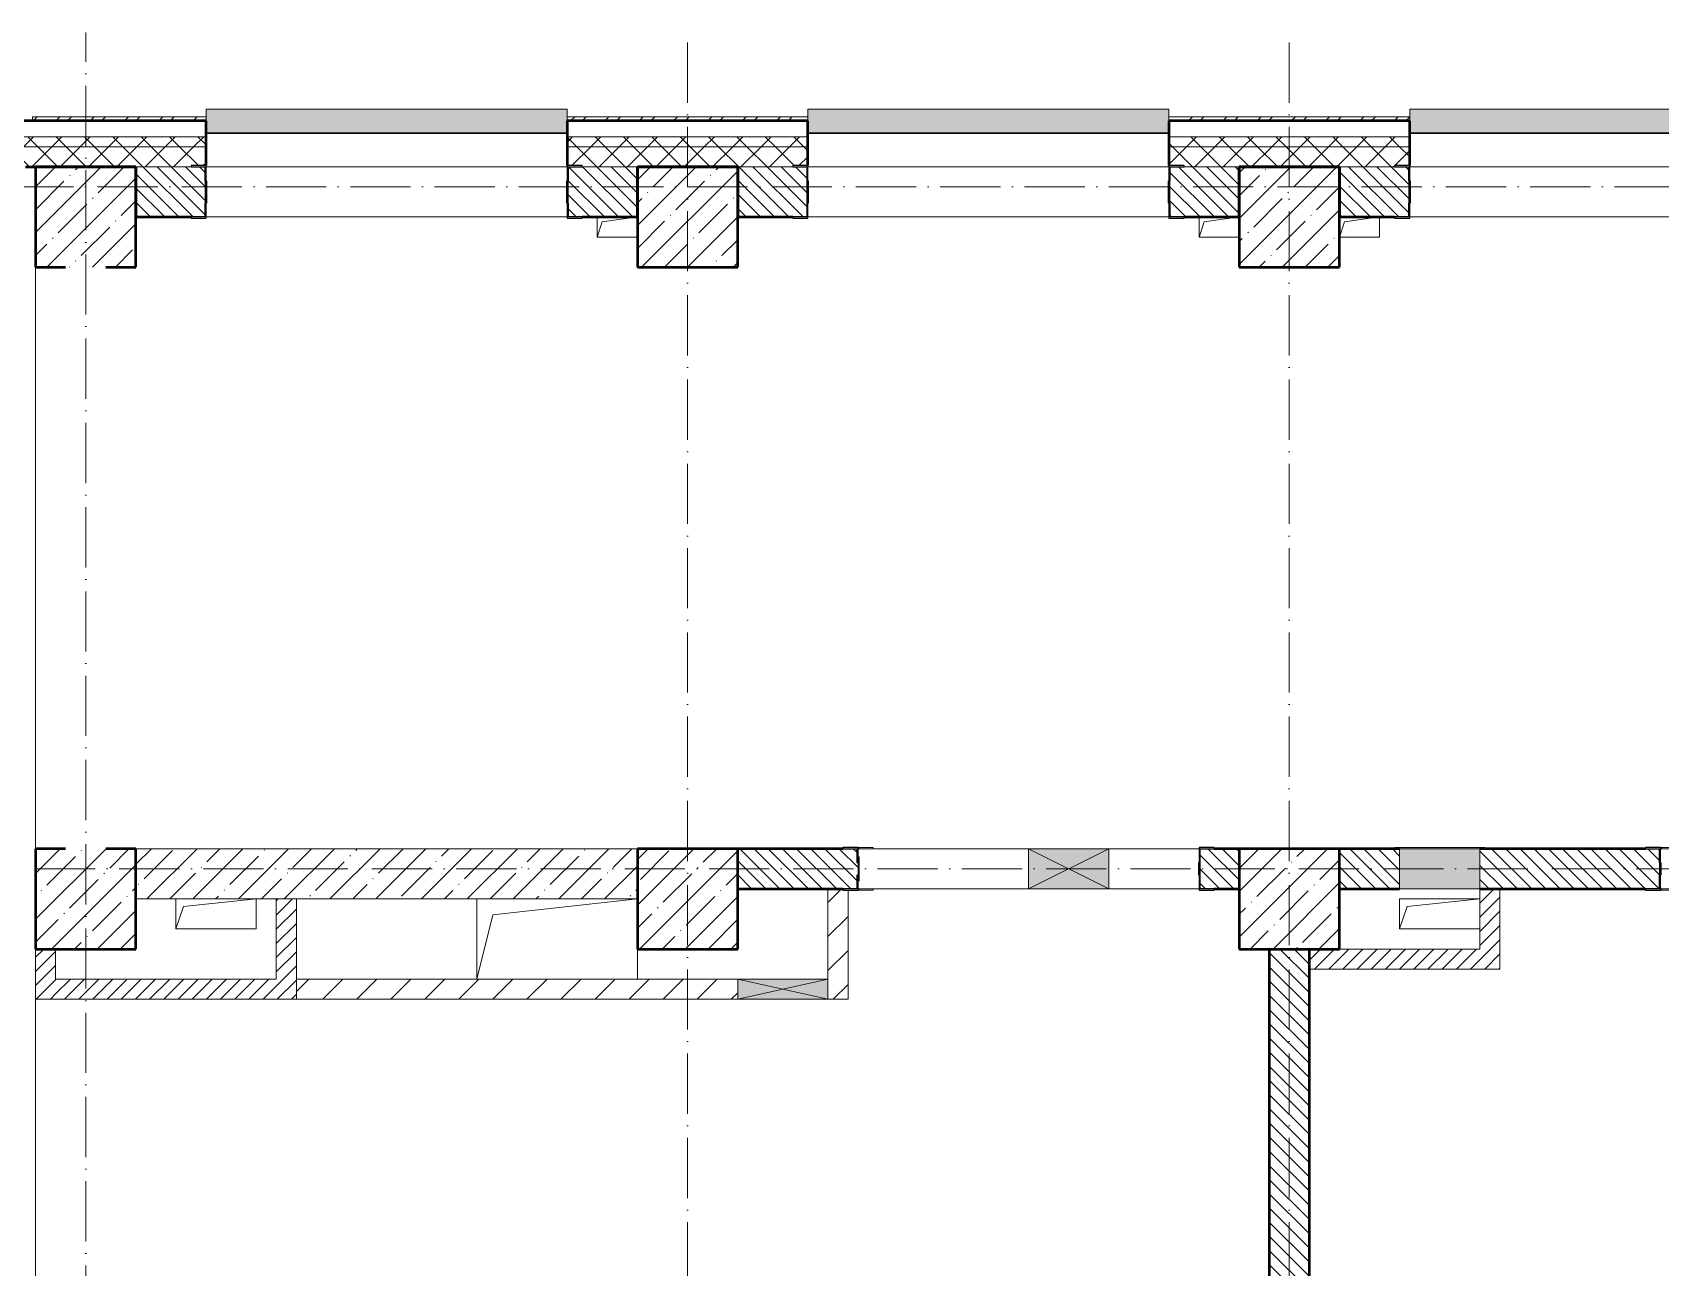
# Model space of a CAD drawing. Header units: millimetres. Extents: x -12989 to 629078, y -109036 to 555275.
# Drawn here: x 81595 to 89710, y 67707 to 73864 of the extents above; entities that cross this region are included whole.
import ezdxf

# ---------------------------------------------------------------- set-up
doc = ezdxf.new("R2010")
doc.units = ezdxf.units.MM
doc.linetypes.add('50_200_ШТРИХ_1Т_ш5_п1_п1_', pattern=[700, 500, -100, 0, -100])
for name, color, linetype, lineweight in [('A-DETL-GENF-OTLN', 7, 'Continuous', 9), ('A-FLOR-____-OTLN', 7, 'Continuous', 9), ('A-GENM-____-MCUT', 7, 'Continuous', 25), ('A-GENM-____-OTLN', 7, 'Continuous', 9), ('A-GENM-____-OTLN-1', 7, 'Continuous', 25), ('A-GLAZ-____-OTLN', 7, 'Continuous', 9), ('A-WALL-____-MCUT-1', 7, 'Continuous', 9), ('A-WALL-____-MCUT-2', 7, 'Continuous', 50), ('A-WALL-____-MCUT-3', 7, 'Continuous', 9), ('A-WALL-____-OTLN', 7, 'Continuous', 9), ('A-WALL-____-PATT-1', 7, 'Continuous', 9), ('A-WALL-FNSH-MCUT-1', 7, 'Continuous', 9), ('I-WALL-____-OTLN', 7, 'Continuous', 9), ('S-COLS-____-MCUT', 7, 'Continuous', 50), ('S-COLS-____-OTLN', 7, 'Continuous', 9), ('S-GRID-____-OTLN-1', 7, '50_200_ШТРИХ_1Т_ш5_п1_п1_', 9)]:
    doc.layers.add(name, color=color, linetype=linetype, lineweight=lineweight)
doc.layers.add('A-GLAZ-____-OTLN-1', color=7, linetype='Continuous', lineweight=9, true_color=0xc0c0c0)
pattern_1 = [(135, (43259.71, 63713.66), (-35.35534, -35.35534), [])]
pattern_2 = [(45, (43259.71, 63713.66), (-70.71068, 70.71068), []), (135, (43259.71, 63713.66), (-70.71068, -70.71068), [])]
pattern_3 = [(45, (43259.71, 63713.66), (-114.04925, 114.04925), []), (45, (43373.76, 63713.66), (-114.04925, 114.04925), [201.612, -40.322, 3.353, -36.97])]
pattern_4 = [(45, (43259.71, 63713.66), (-35.35534, 35.35534), [])]
pattern_5 = [(45, (43259.71, 63713.66), (-84.8528, 84.8528), [])]

# ---------------------------------------------------------------- blocks, each defined once
blk = doc.blocks.new('BSC_Колонна _Прямоугольная - 500х500-V88-АР1_План отверстий 2 этажа в осях 1-64_А-ГГ')
at = {"layer": 'S-COLS-____-OTLN'}
h = blk.add_hatch(dxfattribs=at)
h.set_pattern_fill('FP_117', color=256, style=0, pattern_type=2)
h.set_pattern_definition([(45, (-38600, -5831.04), (-114.04925, 114.04925), []), (45, (-38485.95, -5831.04), (-114.04925, 114.04925), [201.613, -40.323, 3.353, -36.97])])
h.paths.add_polyline_path([(-250, -250), (250, -250), (250, 250), (-250, 250)], flags=0)
at = {"layer": 'S-COLS-____-MCUT'}
for p, q in [((-100, 250), (-250, 250)), ((-250, 250), (-250, -250)), ((250, 250), (100, 250)), ((250, -250), (250, 250)), ((-250, -250), (250, -250))]:
    blk.add_line(p, q, dxfattribs=at)
blk = doc.blocks.new('BSC_Колонна _Прямоугольная - 500х500-V90-АР1_План отверстий 2 этажа в осях 1-64_А-ГГ')
at = {"layer": 'S-COLS-____-OTLN'}
h = blk.add_hatch(dxfattribs=at)
h.set_pattern_fill('FP_119', color=256, style=0, pattern_type=2)
h.set_pattern_definition([(45, (-44600, -5831.04), (-114.04925, 114.04925), []), (45, (-44485.95, -5831.04), (-114.04925, 114.04925), [201.613, -40.323, 3.353, -36.97])])
h.paths.add_polyline_path([(-250, -250), (250, -250), (250, 250), (-250, 250)], flags=0)
at = {"layer": 'S-COLS-____-MCUT'}
for p, q in [((250, 250), (-250, 250)), ((-250, 250), (-250, -250)), ((250, -250), (250, 250)), ((-250, -250), (250, -250))]:
    blk.add_line(p, q, dxfattribs=at)
blk = doc.blocks.new('BSC_Колонна _Прямоугольная - 500х500-V132-АР1_План отверстий 2 этажа в осях 1-64_А-ГГ')
at = {"layer": 'S-COLS-____-OTLN'}
h = blk.add_hatch(dxfattribs=at)
h.set_pattern_fill('FP_162', color=256, style=0, pattern_type=2)
h.set_pattern_definition([(45, (-41600, -5831.04), (-114.04925, 114.04925), []), (45, (-41485.95, -5831.04), (-114.04925, 114.04925), [201.613, -40.323, 3.353, -36.97])])
h.paths.add_polyline_path([(-250, -250), (250, -250), (250, 250), (-250, 250)], flags=0)
at = {"layer": 'S-COLS-____-MCUT'}
for p, q in [((250, 250), (-250, 250)), ((-250, 250), (-250, -250)), ((250, -250), (250, 250)), ((-250, -250), (250, -250))]:
    blk.add_line(p, q, dxfattribs=at)
blk = doc.blocks.new('Фахверк_СКБ_Уголок - 250_2700-27497298-АР1_План отверстий 2 этажа в осях 1-64_А-ГГ')
at = {"layer": 'A-GENM-____-MCUT'}
for p, q in [((200, 181), (125, 181)), ((125, 181), (125, 106)), ((131, 106), (131, 175)), ((131, 175), (200, 175)), ((200, 175), (200, 181)), ((125, 106), (131, 106)), ((131, -6), (125, -6)), ((125, -6), (125, -81)), ((125, -81), (200, -81)), ((131, -75), (131, -6)), ((200, -75), (131, -75)), ((200, -81), (200, -75))]:
    blk.add_line(p, q, dxfattribs=at)
blk = doc.blocks.new('154_Стойка_СКБ_Уголок - СМ-2180_200-28268025-АР1_План отверстий 2 этажа в осях 1-64_А-ГГ')
at = {"layer": 'A-GENM-____-MCUT'}
for p, q in [((125, 156), (125, 81)), ((200, 156), (125, 156)), ((131, 81), (131, 150)), ((131, 150), (200, 150)), ((200, 150), (200, 156)), ((125, 81), (131, 81)), ((131, 19), (125, 19)), ((125, 19), (125, -56)), ((131, -50), (131, 19)), ((125, -56), (200, -56)), ((200, -50), (131, -50)), ((200, -56), (200, -50))]:
    blk.add_line(p, q, dxfattribs=at)
blk = doc.blocks.new('Стойка_Влож_Уголок_Опорный - Уголок-28213941-АР1_План отверстий 2 этажа в осях 1-64_А-ГГ')
at = {"layer": 'A-GENM-____-OTLN'}
for p, q in [((-212, -6), (-212, 0)), ((0, 0), (0, -6)), ((-212, -75), (-212, -6)), ((-212, -6), (-206, -6)), ((-212, -75), (-206, -75)), ((-6, -6), (0, -6)), ((-6, -75), (0, -75)), ((0, -6), (0, -75))]:
    blk.add_line(p, q, dxfattribs=at)
blk = doc.blocks.new('Фахверк_СКБ_Уголок - 200_3960-28268576-АР1_План отверстий 2 этажа в осях 1-64_А-ГГ')
at = {"layer": 'A-GENM-____-MCUT'}
for p, q in [((200, 156), (125, 156)), ((125, 156), (125, 81)), ((131, 81), (131, 150)), ((131, 150), (200, 150)), ((200, 150), (200, 156)), ((125, 81), (131, 81)), ((131, 19), (125, 19)), ((125, 19), (125, -56)), ((131, -50), (131, 19)), ((125, -56), (200, -56)), ((200, -50), (131, -50)), ((200, -56), (200, -50))]:
    blk.add_line(p, q, dxfattribs=at)
blk = doc.blocks.new('154_Стойка_СКБ_Уголок - СМ-2480_200-28346303-АР1_План отверстий 2 этажа в осях 1-64_А-ГГ')
at = {"layer": 'A-GENM-____-MCUT'}
for p, q in [((125, 156), (125, 81)), ((200, 156), (125, 156)), ((131, 81), (131, 150)), ((131, 150), (200, 150)), ((200, 150), (200, 156)), ((125, 81), (131, 81)), ((131, 19), (125, 19)), ((125, 19), (125, -56)), ((131, -50), (131, 19)), ((125, -56), (200, -56)), ((200, -50), (131, -50)), ((200, -56), (200, -50))]:
    blk.add_line(p, q, dxfattribs=at)
blk = doc.blocks.new('Стойка_Влож_Полоса боковая - Полоса-28213942-АР1_План отверстий 2 этажа в осях 1-64_А-ГГ')
at = {"layer": 'A-GENM-____-OTLN'}
for p, q in [((-5, 60), (0, 60)), ((-5, -60), (-5, 60)), ((0, 31), (0, -31)), ((0, -60), (-5, -60))]:
    blk.add_line(p, q, dxfattribs=at)
blk = doc.blocks.new('AR_Отверстие Ниша - Лючок-32403954-АР1_План отверстий 2 этажа в осях 1-64_А-ГГ')
at = {"layer": 'A-GLAZ-____-OTLN'}
blk.add_hatch(color=256, dxfattribs=at).paths.add_polyline_path([(-200, 100), (-200, -100), (200, -100), (200, 100)], flags=0)
for p, q in [((200, 100), (-200, 100)), ((-200, 100), (-200, -100)), ((200, -100), (200, 100)), ((-200, -100), (200, -100))]:
    blk.add_line(p, q, dxfattribs=at)
blk = doc.blocks.new('Л_Общий_Лючок - Лючок-29677405-АР1_План отверстий 2 этажа в осях 1-64_А-ГГ')
at = {"layer": 'A-GLAZ-____-OTLN-1'}
blk.add_hatch(color=256, dxfattribs=at).paths.add_polyline_path([(400, 0), (424, 0), (424, 6), (-24, 6), (-24, 0), (0, 0)], flags=0)
at = {"layer": 'A-GLAZ-____-OTLN'}
for p, q in [((424, 6), (-24, 6)), ((-24, 6), (-24, 0)), ((424, 6), (424, 0))]:
    blk.add_line(p, q, dxfattribs=at)
blk = doc.blocks.new('AR_Отверстие прямоугольное _в плите_ - AR_Отверстие прямоугольное _в плите_-30459225-АР1_План отверстий 2 этажа в осях 1-64_А-ГГ')
at = {"layer": 'A-GENM-____-OTLN'}
for p, q in [((-200, 75), (-200, -75)), ((-200, -75), (-162.5, 37.5)), ((-162.5, 37.5), (200, 75)), ((200, -75), (200, 75)), ((-200, -75), (200, -75))]:
    blk.add_line(p, q, dxfattribs=at)
blk = doc.blocks.new('AR_Отверстие прямоугольное _в плите_ - AR_Отверстие прямоугольное _в плите_-V155-АР1_План отверстий 2 этажа в осях 1-64_А-ГГ')
at = {"layer": 'A-GENM-____-OTLN'}
for p, q in [((200, 75), (-200, 75)), ((-200, 75), (-200, -75)), ((-200, -75), (-162.5, 37.5)), ((-162.5, 37.5), (200, 75)), ((-200, -75), (200, -75))]:
    blk.add_line(p, q, dxfattribs=at)
blk = doc.blocks.new('AR_Отверстие прямоугольное _в плите_ - AR_Отверстие прямоугольное _в плите_-V165-АР1_План отверстий 2 этажа в осях 1-64_А-ГГ')
at = {"layer": 'A-GENM-____-OTLN'}
for p, q in [((-100, 50), (-100, -50)), ((-100, -50), (-75, 25)), ((-75, 25), (100, 50)), ((-100, -50), (100, -50))]:
    blk.add_line(p, q, dxfattribs=at)
blk = doc.blocks.new('AR_Отверстие прямоугольное _в плите_ - AR_Отверстие прямоугольное _в плите_-V166-АР1_План отверстий 2 этажа в осях 1-64_А-ГГ')
at = {"layer": 'A-GENM-____-OTLN'}
for p, q in [((-100, -50), (-75, 25)), ((-75, 25), (100, 50)), ((100, -50), (100, 50)), ((-100, -50), (100, -50))]:
    blk.add_line(p, q, dxfattribs=at)
blk = doc.blocks.new('AR_Отверстие прямоугольное _в плите_ - AR_Отверстие прямоугольное _в плите_-30552658-АР1_План отверстий 2 этажа в осях 1-64_А-ГГ')
at = {"layer": 'A-GENM-____-OTLN'}
for p, q in [((-400, 200), (-400, -200)), ((-320, 120), (400, 200)), ((-400, -200), (-320, 120)), ((400, -200), (400, -50))]:
    blk.add_line(p, q, dxfattribs=at)
blk = doc.blocks.new('Отлив_СКБ - Отлив витража_120_НВФ-31885689-АР1_План отверстий 2 этажа в осях 1-64_А-ГГ')
at = {"layer": 'A-GLAZ-____-OTLN-1'}
for points in [[(1800, 2), (1800, 120), (0, 120), (0, 2), (1103.1, 2)], [(1103.1, 0), (1800, 0), (1800, 2), (0, 2), (0, 0)]]:
    blk.add_hatch(color=256, dxfattribs=at).paths.add_polyline_path(points, flags=0)
at = {"layer": 'A-GLAZ-____-OTLN'}
for p, q in [((0, 83), (0, 120)), ((1800, 120), (0, 120)), ((1800, 120), (1800, 83)), ((0, 2), (1800, 2)), ((1800, 0), (0, 0))]:
    blk.add_line(p, q, dxfattribs=at)
blk = doc.blocks.new('AR_Отверстие прямоугольное _в стене__БезПР - AR_Отверстие прямоугольное _в стене__БезПР-36428632-АР1_План отверстий 2 этажа в осях 1-64_А-ГГ')
at = {"layer": 'A-GLAZ-____-OTLN'}
blk.add_hatch(color=256, dxfattribs=at).paths.add_polyline_path([(-200, -100), (200, -100), (200, 100), (-200, 100)], flags=0)
at = {"layer": 'A-DETL-GENF-OTLN'}
for p, q in [((-200, -100), (-200, 100)), ((-200, 100), (200, 100)), ((200, 100), (-200, -100)), ((-200, 100), (200, -100)), ((200, 100), (-200, 100)), ((-200, 100), (-200, -100)), ((200, 100), (200, -100)), ((200, -100), (200, 100)), ((200, -100), (-200, -100)), ((-200, -100), (200, -100))]:
    blk.add_line(p, q, dxfattribs=at)
at = {"layer": 'A-GLAZ-____-OTLN'}
blk.add_line((200, 100), (-200, 100), dxfattribs=at)
blk = doc.blocks.new('AR_Отверстие прямоугольное _в стене__БезПР - AR_Отверстие прямоугольное _в стене__БезПР-36427692-АР1_План отверстий 2 этажа в осях 1-64_А-ГГ')
at = {"layer": 'A-GLAZ-____-OTLN'}
blk.add_hatch(color=256, dxfattribs=at).paths.add_polyline_path([(225, -50), (225, 50), (-225, 50), (-225, -50)], flags=0)
at = {"layer": 'A-DETL-GENF-OTLN'}
for p, q in [((-225, -50), (-225, 50)), ((-225, 50), (225, 50)), ((225, 50), (-225, -50)), ((-225, 50), (225, -50)), ((225, 50), (-225, 50)), ((-225, 50), (-225, -50)), ((225, 50), (225, -50)), ((225, -50), (225, 50)), ((225, -50), (-225, -50)), ((-225, -50), (225, -50))]:
    blk.add_line(p, q, dxfattribs=at)
at = {"layer": 'A-GLAZ-____-OTLN'}
blk.add_line((225, 50), (-225, 50), dxfattribs=at)
blk = doc.blocks.new('2этаж')
at = {"layer": 'S-GRID-____-OTLN-1', "color": 251, "ltscale": 0.6, "true_color": 0x636466}
for p, q in [((23008.3, 454737.3), (23008.3, 469166.5)), ((26008.3, 454533.3), (26008.3, 469166.5)), ((29008.3, 454533.3), (29008.3, 469166.5)), ((88482.7, 468397), (-20037.2, 468397)), ((74727.1, 464997), (-20260.4, 464997))]:
    blk.add_line(p, q, dxfattribs=at)

msp = doc.modelspace()

# ---------------------------------------------------------------- hatches: boundary and pattern name
at = {"layer": 'A-WALL-____-PATT-1'}
h = msp.add_hatch(dxfattribs=at)
h.set_pattern_fill('FP_3', color=256, style=0, pattern_type=2)
h.set_pattern_definition([(45, (43259.71, 63713.66), (-85.53659, 85.53659), []), (45, (43316.74, 63713.66), (-85.53659, 85.53659), [])])
h.paths.add_polyline_path([(115124.7115, 73424.7006), (115124.7115, 73444.7006), (111259.7115, 73444.7006), (111259.7115, 73424.7006), (113944.5934, 73424.7006)], flags=0)
h.paths.add_polyline_path([(109459.7115, 73424.7006), (109459.7115, 73444.7006), (108259.7115, 73444.7006), (108259.7115, 73424.7006), (108642.2005, 73424.7006)], flags=0)
h.paths.add_polyline_path([(106459.7115, 73424.7006), (106459.7115, 73444.7006), (105259.7115, 73444.7006), (105259.7115, 73424.7006), (105991.0041, 73424.7006)], flags=0)
h.paths.add_polyline_path([(102456.0755, 73424.7006), (103459.7115, 73424.7006), (103459.7115, 73444.7006), (102259.7115, 73444.7006), (102259.7115, 73424.7006)], flags=0)
h.paths.add_polyline_path([(99804.8791, 73424.7006), (100459.7115, 73424.7006), (100459.7115, 73444.7006), (99259.7115, 73444.7006), (99259.7115, 73424.7006)], flags=0)
h.paths.add_polyline_path([(97459.7115, 73424.7006), (97459.7115, 73444.7006), (96259.7115, 73444.7006), (96259.7115, 73424.7006), (96269.9505, 73424.7006)], flags=0)
h.paths.add_polyline_path([(94459.7115, 73424.7006), (94459.7115, 73444.7006), (93259.7115, 73444.7006), (93259.7115, 73424.7006), (93618.7541, 73424.7006)], flags=0)
h.paths.add_polyline_path([(88459.7115, 73424.7006), (88459.7115, 73444.7006), (87259.7115, 73444.7006), (87259.7115, 73424.7006), (87432.6291, 73424.7006)], flags=0)
h.paths.add_polyline_path([(90259.7115, 73424.7006), (91459.7115, 73424.7006), (91459.7115, 73444.7006), (90259.7115, 73444.7006)], flags=0)
h.paths.add_polyline_path([(84259.7115, 73424.7006), (85459.7115, 73424.7006), (85459.7115, 73444.7006), (84259.7115, 73444.7006)], flags=0)
h.paths.add_polyline_path([(81594.7115, 73424.7006), (82459.7115, 73424.7006), (82459.7115, 73444.7006), (81594.7115, 73444.7006)], flags=0)
h = msp.add_hatch(dxfattribs=at)
h.set_pattern_fill('FP_1', color=256, style=0, pattern_type=2)
h.set_pattern_definition(pattern_2)
h.paths.add_polyline_path([(117609.7115, 73294.7006), (117609.7115, 73344.7006), (111259.7115, 73344.7006), (111259.7115, 73294.7006), (117479.522, 73294.7006)], flags=0)
h.paths.add_polyline_path([(108642.2005, 73294.7006), (109459.7115, 73294.7006), (109459.7115, 73344.7006), (108259.7115, 73344.7006), (108259.7115, 73294.7006)], flags=0)
h.paths.add_polyline_path([(106459.7115, 73294.7006), (106459.7115, 73344.7006), (105259.7115, 73344.7006), (105259.7115, 73294.7006), (105991.0041, 73294.7006)], flags=0)
h.paths.add_polyline_path([(103459.7115, 73294.7006), (103459.7115, 73344.7006), (102259.7115, 73344.7006), (102259.7115, 73294.7006), (103339.8077, 73294.7006)], flags=0)
h.paths.add_polyline_path([(100459.7115, 73294.7006), (100459.7115, 73344.7006), (99259.7115, 73344.7006), (99259.7115, 73294.7006), (99804.8791, 73294.7006)], flags=0)
h.paths.add_polyline_path([(96259.7115, 73294.7006), (97459.7115, 73294.7006), (97459.7115, 73344.7006), (96259.7115, 73344.7006)], flags=0)
h.paths.add_polyline_path([(93259.7115, 73294.7006), (94459.7115, 73294.7006), (94459.7115, 73344.7006), (93259.7115, 73344.7006)], flags=0)
h.paths.add_polyline_path([(90967.5576, 73294.7006), (91459.7115, 73294.7006), (91459.7115, 73344.7006), (90259.7115, 73344.7006), (90259.7115, 73294.7006)], flags=0)
h.paths.add_polyline_path([(88459.7115, 73294.7006), (88459.7115, 73344.7006), (87259.7115, 73344.7006), (87259.7115, 73294.7006), (87432.6291, 73294.7006)], flags=0)
h.paths.add_polyline_path([(85459.7115, 73294.7006), (85459.7115, 73344.7006), (84259.7115, 73344.7006), (84259.7115, 73294.7006), (84781.4326, 73294.7006)], flags=0)
h.paths.add_polyline_path([(81059.7115, 73294.7006), (82459.7115, 73294.7006), (82459.7115, 73344.7006), (81059.7115, 73344.7006)], flags=0)
h.paths.add_polyline_path([(79259.7115, 73294.7006), (79259.7115, 73344.7006), (78059.7115, 73344.7006), (78059.7115, 73294.7006), (78595.3076, 73294.7006)], flags=0)
h.paths.add_polyline_path([(70259.7115, 73294.7006), (70259.7115, 73344.7006), (67089.7115, 73344.7006), (67089.7115, 73294.7006), (67990.5219, 73294.7006)], flags=0)
h = msp.add_hatch(dxfattribs=at)
h.set_pattern_fill('FP_1', color=256, style=0, pattern_type=2)
h.set_pattern_definition(pattern_2)
h.paths.add_polyline_path([(117609.7115, 73194.7006), (117609.7115, 73294.7006), (111259.7115, 73294.7006), (111259.7115, 73200.7006), (111334.7115, 73200.7006), (111334.7115, 73194.7006), (117479.522, 73194.7006)], flags=0)
h.paths.add_polyline_path([(108642.2005, 73194.7006), (109384.7115, 73194.7006), (109384.7115, 73200.7006), (109459.7115, 73200.7006), (109459.7115, 73294.7006), (108259.7115, 73294.7006), (108259.7115, 73200.7006), (108334.7115, 73200.7006), (108334.7115, 73194.7006)], flags=0)
h.paths.add_polyline_path([(106384.7115, 73194.7006), (106384.7115, 73200.7006), (106459.7115, 73200.7006), (106459.7115, 73294.7006), (105259.7115, 73294.7006), (105259.7115, 73200.7006), (105334.7115, 73200.7006), (105334.7115, 73194.7006), (106109.7115, 73194.7006)], flags=0)
h.paths.add_polyline_path([(102609.7115, 73194.7006), (103384.7115, 73194.7006), (103384.7115, 73200.7006), (103459.7115, 73200.7006), (103459.7115, 73294.7006), (102259.7115, 73294.7006), (102259.7115, 73200.7006), (102334.7115, 73200.7006), (102334.7115, 73194.7006), (102456.0755, 73194.7006)], flags=0)
h.paths.add_polyline_path([(99804.8791, 73194.7006), (100384.7115, 73194.7006), (100384.7115, 73200.7006), (100459.7115, 73200.7006), (100459.7115, 73294.7006), (99259.7115, 73294.7006), (99259.7115, 73200.7006), (99334.7115, 73200.7006), (99334.7115, 73194.7006)], flags=0)
h.paths.add_polyline_path([(97109.7115, 73194.7006), (97384.7115, 73194.7006), (97384.7115, 73200.7006), (97459.7115, 73200.7006), (97459.7115, 73294.7006), (96259.7115, 73294.7006), (96259.7115, 73200.7006), (96334.7115, 73200.7006), (96334.7115, 73194.7006), (96609.7115, 73194.7006)], flags=0)
h.paths.add_polyline_path([(94109.7115, 73194.7006), (94384.7115, 73194.7006), (94384.7115, 73200.7006), (94459.7115, 73200.7006), (94459.7115, 73294.7006), (93259.7115, 73294.7006), (93259.7115, 73200.7006), (93334.7115, 73200.7006), (93334.7115, 73194.7006), (93618.7541, 73194.7006)], flags=0)
h.paths.add_polyline_path([(91384.7115, 73194.7006), (91384.7115, 73200.7006), (91459.7115, 73200.7006), (91459.7115, 73294.7006), (90259.7115, 73294.7006), (90259.7115, 73200.7006), (90334.7115, 73200.7006), (90334.7115, 73194.7006), (90967.5576, 73194.7006)], flags=0)
h.paths.add_polyline_path([(88384.7115, 73194.7006), (88384.7115, 73200.7006), (88459.7115, 73200.7006), (88459.7115, 73294.7006), (87259.7115, 73294.7006), (87259.7115, 73200.7006), (87334.7115, 73200.7006), (87334.7115, 73194.7006), (88109.7115, 73194.7006)], flags=0)
h.paths.add_polyline_path([(84334.7115, 73194.7006), (85384.7115, 73194.7006), (85384.7115, 73200.7006), (85459.7115, 73200.7006), (85459.7115, 73294.7006), (84259.7115, 73294.7006), (84259.7115, 73200.7006), (84334.7115, 73200.7006)], flags=0)
h.paths.add_polyline_path([(82109.7115, 73194.7006), (82384.7115, 73194.7006), (82384.7115, 73200.7006), (82459.7115, 73200.7006), (82459.7115, 73294.7006), (81059.7115, 73294.7006), (81059.7115, 73194.7006), (81559.7115, 73194.7006)], flags=0)
h.paths.add_polyline_path([(78595.3076, 73194.7006), (79184.7115, 73194.7006), (79184.7115, 73200.7006), (79259.7115, 73200.7006), (79259.7115, 73294.7006), (78059.7115, 73294.7006), (78059.7115, 73194.7006), (78559.7115, 73194.7006)], flags=0)
h.paths.add_polyline_path([(70184.7115, 73194.7006), (70184.7115, 73200.7006), (70259.7115, 73200.7006), (70259.7115, 73294.7006), (67089.7115, 73294.7006), (67089.7115, 73194.7006), (69559.7115, 73194.7006)], flags=0)
h = msp.add_hatch(dxfattribs=at)
h.set_pattern_fill('FP_6', color=256, style=0, pattern_type=2)
h.set_pattern_definition(pattern_1)
h.paths.add_polyline_path([(84609.7115, 72944.7006), (84609.7115, 73194.7006), (84265.7115, 73194.7006), (84265.7115, 73125.7006), (84259.7115, 73125.7006), (84259.7115, 73013.7006), (84265.7115, 73013.7006), (84265.7115, 72944.7006), (84334.7115, 72944.7006)], flags=0)
h.paths.add_polyline_path([(82384.7115, 72944.7006), (82453.7115, 72944.7006), (82453.7115, 73013.7006), (82459.7115, 73013.7006), (82459.7115, 73125.7006), (82453.7115, 73125.7006), (82453.7115, 73194.7006), (82109.7115, 73194.7006), (82109.7115, 72944.7006), (82130.2362, 72944.7006)], flags=0)
h = msp.add_hatch(dxfattribs=at)
h.set_pattern_fill('FP_6', color=256, style=0, pattern_type=2)
h.set_pattern_definition(pattern_1)
h.paths.add_polyline_path([(87265.7115, 72944.7006), (87609.7115, 72944.7006), (87609.7115, 73194.7006), (87265.7115, 73194.7006), (87265.7115, 73125.7006), (87259.7115, 73125.7006), (87259.7115, 73013.7006), (87265.7115, 73013.7006), (87265.7115, 72948.9863)], flags=0)
h.paths.add_polyline_path([(85384.7115, 72944.7006), (85453.7115, 72944.7006), (85453.7115, 73013.7006), (85459.7115, 73013.7006), (85459.7115, 73125.7006), (85453.7115, 73125.7006), (85453.7115, 73194.7006), (85109.7115, 73194.7006), (85109.7115, 72944.7006)], flags=0)
h = msp.add_hatch(dxfattribs=at)
h.set_pattern_fill('FP_6', color=256, style=0, pattern_type=2)
h.set_pattern_definition(pattern_1)
h.paths.add_polyline_path([(93334.7115, 72944.7006), (93609.7115, 72944.7006), (93609.7115, 73194.7006), (93265.7115, 73194.7006), (93265.7115, 73125.7006), (93259.7115, 73125.7006), (93259.7115, 73013.7006), (93265.7115, 73013.7006), (93265.7115, 72944.7006)], flags=0)
h.paths.add_polyline_path([(90334.7115, 72944.7006), (91453.7115, 72944.7006), (91453.7115, 73013.7006), (91459.7115, 73013.7006), (91459.7115, 73125.7006), (91453.7115, 73125.7006), (91453.7115, 73194.7006), (90265.7115, 73194.7006), (90265.7115, 73125.7006), (90259.7115, 73125.7006), (90259.7115, 73013.7006), (90265.7115, 73013.7006), (90265.7115, 72944.7006)], flags=0)
h.paths.add_polyline_path([(88384.7115, 72944.7006), (88453.7115, 72944.7006), (88453.7115, 73013.7006), (88459.7115, 73013.7006), (88459.7115, 73125.7006), (88453.7115, 73125.7006), (88453.7115, 73194.7006), (88109.7115, 73194.7006), (88109.7115, 72944.7006)], flags=0)
h = msp.add_hatch(dxfattribs=at)
h.set_pattern_fill('FP_25', color=256, style=0, pattern_type=2)
h.set_pattern_definition(pattern_3)
h.paths.add_polyline_path([(84609.7115, 69544.7006), (84609.7115, 69794.7006), (82109.7115, 69794.7006), (82109.7115, 69544.7006), (82130.2362, 69544.7006)], flags=0)
h = msp.add_hatch(dxfattribs=at)
h.set_pattern_fill('FP_6', color=256, style=0, pattern_type=2)
h.set_pattern_definition(pattern_1)
h.paths.add_polyline_path([(87484.7115, 69594.7006), (87609.7115, 69594.7006), (87609.7115, 69794.7006), (87415.7115, 69794.7006), (87415.7115, 69725.7006), (87409.7115, 69725.7006), (87409.7115, 69663.7006), (87415.7115, 69663.7006), (87415.7115, 69594.7006), (87432.6291, 69594.7006)], flags=0)
h.paths.add_polyline_path([(85665.1648, 69594.7006), (85703.7115, 69594.7006), (85703.7115, 69663.7006), (85709.7115, 69663.7006), (85709.7115, 69725.7006), (85703.7115, 69725.7006), (85703.7115, 69794.7006), (85109.7115, 69794.7006), (85109.7115, 69594.7006), (85634.7115, 69594.7006)], flags=0)
h = msp.add_hatch(dxfattribs=at)
h.set_pattern_fill('FP_6', color=256, style=0, pattern_type=2)
h.set_pattern_definition(pattern_1)
h.paths.add_polyline_path([(92735.0219, 69594.7006), (93609.7115, 69594.7006), (93609.7115, 69794.7006), (90865.7115, 69794.7006), (90865.7115, 69725.7006), (90859.7115, 69725.7006), (90859.7115, 69663.7006), (90865.7115, 69663.7006), (90865.7115, 69594.7006), (90967.5576, 69594.7006)], flags=0)
h.paths.add_polyline_path([(88809.7115, 69594.7006), (89703.7115, 69594.7006), (89703.7115, 69663.7006), (89709.7115, 69663.7006), (89709.7115, 69725.7006), (89703.7115, 69725.7006), (89703.7115, 69794.7006), (88809.7115, 69794.7006), (88809.7115, 69682.2006)], flags=0)
h.paths.add_polyline_path([(88109.7115, 69594.7006), (88409.7115, 69594.7006), (88409.7115, 69794.7006), (88109.7115, 69794.7006)], flags=0)
h = msp.add_hatch(dxfattribs=at)
h.set_pattern_fill('FP_4', color=256, style=0, pattern_type=2)
h.set_pattern_definition(pattern_5)
h.paths.add_polyline_path([(85559.7115, 69044.7006), (85659.7115, 69044.7006), (85659.7115, 69588.7006), (85634.7115, 69588.7006), (85634.7115, 69594.7006), (85559.7115, 69594.7006), (85559.7115, 69144.7006)], flags=0)
h = msp.add_hatch(dxfattribs=at)
h.set_pattern_fill('FP_5', color=256, style=0, pattern_type=2)
h.set_pattern_definition(pattern_4)
h.paths.add_polyline_path([(88909.7115, 69294.7006), (88909.7115, 69594.7006), (88809.7115, 69594.7006), (88809.7115, 69294.7006)], flags=0)
h = msp.add_hatch(dxfattribs=at)
h.set_pattern_fill('FP_5', color=256, style=0, pattern_type=2)
h.set_pattern_definition(pattern_4)
h.paths.add_polyline_path([(82909.7115, 69044.7006), (82909.7115, 69544.7006), (82809.7115, 69544.7006), (82809.7115, 69044.7006)], flags=0)
h = msp.add_hatch(dxfattribs=at)
h.set_pattern_fill('FP_5', color=256, style=0, pattern_type=2)
h.set_pattern_definition(pattern_4)
h.paths.add_polyline_path([(81709.7115, 69044.7006), (81709.7115, 69294.7006), (81609.7115, 69294.7006), (81609.7115, 69044.7006)], flags=0)
h = msp.add_hatch(dxfattribs=at)
h.set_pattern_fill('FP_6', color=256, style=0, pattern_type=2)
h.set_pattern_definition(pattern_1)
h.paths.add_polyline_path([(87759.7115, 62294.7006), (87959.7115, 62294.7006), (87959.7115, 65788.7006), (87890.7115, 65788.7006), (87890.7115, 65794.7006), (87959.7115, 65794.7006), (87959.7115, 69294.7006), (87759.7115, 69294.7006), (87759.7115, 65794.7006), (87828.7115, 65794.7006), (87828.7115, 65788.7006), (87759.7115, 65788.7006), (87759.7115, 62729.5792)], flags=0)
h = msp.add_hatch(dxfattribs=at)
h.set_pattern_fill('FP_5', color=256, style=0, pattern_type=2)
h.set_pattern_definition(pattern_4)
h.paths.add_polyline_path([(88109.7115, 69194.7006), (88909.7115, 69194.7006), (88909.7115, 69294.7006), (87959.7115, 69294.7006), (87959.7115, 69194.7006)], flags=0)
h = msp.add_hatch(dxfattribs=at)
h.set_pattern_fill('FP_5', color=256, style=0, pattern_type=2)
h.set_pattern_definition(pattern_4)
h.paths.add_polyline_path([(82809.7115, 69044.7006), (82809.7115, 69144.7006), (81709.7115, 69144.7006), (81709.7115, 69044.7006), (82130.2362, 69044.7006)], flags=0)
h = msp.add_hatch(dxfattribs=at)
h.set_pattern_fill('FP_4', color=256, style=0, pattern_type=2)
h.set_pattern_definition(pattern_5)
h.paths.add_polyline_path([(82909.7115, 69044.7006), (85109.7115, 69044.7006), (85109.7115, 69144.7006), (82909.7115, 69144.7006)], flags=0)
at = {"layer": 'S-COLS-____-OTLN'}
h = msp.add_hatch(dxfattribs=at)
h.set_pattern_fill('FP_25', color=256, style=0, pattern_type=2)
h.set_pattern_definition(pattern_3)
h.paths.add_polyline_path([(81609.7115, 72694.7006), (82109.7115, 72694.7006), (82109.7115, 73194.7006), (81609.7115, 73194.7006), (81609.7115, 73049.5072)], flags=0)
h = msp.add_hatch(dxfattribs=at)
h.set_pattern_fill('FP_25', color=256, style=0, pattern_type=2)
h.set_pattern_definition(pattern_3)
h.paths.add_polyline_path([(84609.7115, 72694.7006), (85109.7115, 72694.7006), (85109.7115, 73194.7006), (84609.7115, 73194.7006), (84609.7115, 73049.5072)], flags=0)
h = msp.add_hatch(dxfattribs=at)
h.set_pattern_fill('FP_25', color=256, style=0, pattern_type=2)
h.set_pattern_definition(pattern_3)
h.paths.add_polyline_path([(87609.7115, 72694.7006), (88109.7115, 72694.7006), (88109.7115, 73194.7006), (87609.7115, 73194.7006), (87609.7115, 73049.5072)], flags=0)

# ---------------------------------------------------------------- linework, layer by layer
at = {"layer": 'A-FLOR-____-OTLN'}
for p, q in [((81609.7115, 72694.7006), (81609.7115, 69794.7006)), ((82309.7115, 69394.7006), (82309.7115, 69544.7006)), ((82709.7115, 69544.7006), (82709.7115, 69394.7006)), ((83809.7115, 69144.7006), (83809.7115, 69544.7006)), ((88409.7115, 69544.7006), (88809.7115, 69544.7006)), ((88409.7115, 69394.7006), (88409.7115, 69544.7006)), ((82709.7115, 69394.7006), (82309.7115, 69394.7006)), ((88809.7115, 69394.7006), (88409.7115, 69394.7006)), ((84609.7115, 69294.7006), (84609.7115, 69144.7006)), ((81609.7115, 69044.7006), (81609.7115, 62294.7006))]:
    msp.add_line(p, q, dxfattribs=at)
at = {"layer": 'A-WALL-____-MCUT-1'}
for p, q in [((84609.7115, 69794.7006), (82109.7115, 69794.7006)), ((82109.7115, 69544.7006), (84609.7115, 69544.7006))]:
    msp.add_line(p, q, dxfattribs=at)
at = {"layer": 'A-WALL-____-MCUT-2'}
for p, q in [((82459.7115, 73424.7006), (81059.7115, 73424.7006)), ((82459.7115, 73200.7006), (82459.7115, 73424.7006)), ((85459.7115, 73424.7006), (84259.7115, 73424.7006)), ((84259.7115, 73424.7006), (84259.7115, 73200.7006)), ((85459.7115, 73200.7006), (85459.7115, 73424.7006)), ((88459.7115, 73424.7006), (87259.7115, 73424.7006)), ((87259.7115, 73424.7006), (87259.7115, 73200.7006)), ((88459.7115, 73200.7006), (88459.7115, 73424.7006)), ((81559.7115, 73194.7006), (82109.7115, 73194.7006)), ((82109.7115, 73194.7006), (82109.7115, 72944.7006)), ((82459.7115, 73013.7006), (82459.7115, 73125.7006)), ((84259.7115, 73125.7006), (84259.7115, 73013.7006)), ((84609.7115, 73194.7006), (85109.7115, 73194.7006)), ((84609.7115, 72944.7006), (84609.7115, 73194.7006)), ((85109.7115, 73194.7006), (85109.7115, 72944.7006)), ((85459.7115, 73013.7006), (85459.7115, 73125.7006)), ((87259.7115, 73125.7006), (87259.7115, 73013.7006)), ((87609.7115, 73194.7006), (88109.7115, 73194.7006)), ((87609.7115, 72944.7006), (87609.7115, 73194.7006)), ((88109.7115, 73194.7006), (88109.7115, 72944.7006)), ((88459.7115, 73013.7006), (88459.7115, 73125.7006)), ((82109.7115, 72944.7006), (82384.7115, 72944.7006)), ((84334.7115, 72944.7006), (84609.7115, 72944.7006)), ((85109.7115, 72944.7006), (85384.7115, 72944.7006)), ((87334.7115, 72944.7006), (87609.7115, 72944.7006)), ((88109.7115, 72944.7006), (88384.7115, 72944.7006)), ((85634.7115, 69794.7006), (85109.7115, 69794.7006)), ((87609.7115, 69794.7006), (87484.7115, 69794.7006)), ((88409.7115, 69794.7006), (88109.7115, 69794.7006)), ((89634.7115, 69794.7006), (88809.7115, 69794.7006)), ((87409.7115, 69725.7006), (87409.7115, 69663.7006)), ((89709.7115, 69663.7006), (89709.7115, 69725.7006)), ((85109.7115, 69594.7006), (85634.7115, 69594.7006)), ((87484.7115, 69594.7006), (87609.7115, 69594.7006)), ((88109.7115, 69594.7006), (88409.7115, 69594.7006)), ((88809.7115, 69594.7006), (89634.7115, 69594.7006)), ((87759.7115, 69294.7006), (87759.7115, 65794.7006)), ((87959.7115, 65794.7006), (87959.7115, 69294.7006))]:
    msp.add_line(p, q, dxfattribs=at)
at = {"layer": 'A-WALL-____-MCUT-3'}
for p, q in [((82459.7115, 73344.7006), (81059.7115, 73344.7006)), ((82459.7115, 73294.7006), (81059.7115, 73294.7006)), ((85459.7115, 73344.7006), (84259.7115, 73344.7006)), ((85459.7115, 73294.7006), (84259.7115, 73294.7006)), ((88459.7115, 73344.7006), (87259.7115, 73344.7006)), ((88459.7115, 73294.7006), (87259.7115, 73294.7006)), ((82109.7115, 73194.7006), (82384.7115, 73194.7006)), ((84334.7115, 73194.7006), (84609.7115, 73194.7006)), ((85109.7115, 73194.7006), (85384.7115, 73194.7006)), ((87334.7115, 73194.7006), (87609.7115, 73194.7006)), ((88109.7115, 73194.7006), (88384.7115, 73194.7006))]:
    msp.add_line(p, q, dxfattribs=at)
at = {"layer": 'A-WALL-____-OTLN'}
for p, q in [((84259.7115, 73194.7006), (82459.7115, 73194.7006)), ((87259.7115, 73194.7006), (85459.7115, 73194.7006)), ((90259.7115, 73194.7006), (88459.7115, 73194.7006)), ((84259.7115, 72944.7006), (82459.7115, 72944.7006)), ((87259.7115, 72944.7006), (85459.7115, 72944.7006)), ((90259.7115, 72944.7006), (88459.7115, 72944.7006))]:
    msp.add_line(p, q, dxfattribs=at)
at = {"layer": 'A-WALL-FNSH-MCUT-1'}
for p, q in [((82459.7115, 73444.7006), (81594.7115, 73444.7006)), ((81594.7115, 73444.7006), (81594.7115, 73424.7006)), ((82459.7115, 73424.7006), (82459.7115, 73444.7006)), ((85459.7115, 73444.7006), (84259.7115, 73444.7006)), ((84259.7115, 73444.7006), (84259.7115, 73424.7006)), ((85459.7115, 73424.7006), (85459.7115, 73444.7006)), ((88459.7115, 73444.7006), (87259.7115, 73444.7006)), ((87259.7115, 73444.7006), (87259.7115, 73424.7006)), ((88459.7115, 73424.7006), (88459.7115, 73444.7006)), ((85559.7115, 69594.7006), (85559.7115, 69144.7006)), ((85659.7115, 69044.7006), (85659.7115, 69588.7006)), ((88809.7115, 69594.7006), (88809.7115, 69294.7006)), ((88909.7115, 69194.7006), (88909.7115, 69594.7006)), ((82809.7115, 69544.7006), (82809.7115, 69144.7006)), ((82909.7115, 69544.7006), (82909.7115, 69044.7006)), ((81609.7115, 69294.7006), (81609.7115, 69044.7006)), ((81709.7115, 69144.7006), (81709.7115, 69294.7006)), ((88809.7115, 69294.7006), (88109.7115, 69294.7006)), ((82809.7115, 69144.7006), (81709.7115, 69144.7006)), ((85109.7115, 69144.7006), (82909.7115, 69144.7006)), ((87959.7115, 69194.7006), (88909.7115, 69194.7006)), ((81609.7115, 69044.7006), (85109.7115, 69044.7006)), ((85559.7115, 69044.7006), (85659.7115, 69044.7006))]:
    msp.add_line(p, q, dxfattribs=at)
at = {"layer": 'I-WALL-____-OTLN'}
for p, q in [((85709.7115, 69794.7006), (86559.7115, 69794.7006)), ((86959.7115, 69794.7006), (87409.7115, 69794.7006)), ((89709.7115, 69794.7006), (89959.7115, 69794.7006)), ((86559.7115, 69594.7006), (85709.7115, 69594.7006)), ((87409.7115, 69594.7006), (86959.7115, 69594.7006)), ((89959.7115, 69594.7006), (89709.7115, 69594.7006))]:
    msp.add_line(p, q, dxfattribs=at)
at = {"layer": 'S-COLS-____-MCUT'}
for p, q in [((82109.7115, 73194.7006), (81609.7115, 73194.7006)), ((81609.7115, 73194.7006), (81609.7115, 72694.7006)), ((82109.7115, 72694.7006), (82109.7115, 73194.7006)), ((85109.7115, 73194.7006), (84609.7115, 73194.7006)), ((84609.7115, 73194.7006), (84609.7115, 72694.7006)), ((85109.7115, 72694.7006), (85109.7115, 73194.7006)), ((88109.7115, 73194.7006), (87609.7115, 73194.7006)), ((87609.7115, 73194.7006), (87609.7115, 72694.7006)), ((88109.7115, 72694.7006), (88109.7115, 73194.7006)), ((81609.7115, 72694.7006), (81759.7115, 72694.7006)), ((81959.7115, 72694.7006), (82109.7115, 72694.7006)), ((84609.7115, 72694.7006), (85109.7115, 72694.7006)), ((87609.7115, 72694.7006), (88109.7115, 72694.7006))]:
    msp.add_line(p, q, dxfattribs=at)

# ---------------------------------------------------------------- block references
msp.add_blockref('2этаж', (58851.3748, -395302.2823))
at = {"layer": 'A-GENM-____-OTLN'}
for name, p in [('AR_Отверстие прямоугольное _в плите_ - AR_Отверстие прямоугольное _в плите_-V165-АР1_План отверстий 2 этажа в осях 1-64_А-ГГ', (84509.7115, 72894.7006)), ('AR_Отверстие прямоугольное _в плите_ - AR_Отверстие прямоугольное _в плите_-V165-АР1_План отверстий 2 этажа в осях 1-64_А-ГГ', (87509.7115, 72894.7006)), ('AR_Отверстие прямоугольное _в плите_ - AR_Отверстие прямоугольное _в плите_-V166-АР1_План отверстий 2 этажа в осях 1-64_А-ГГ', (88209.7115, 72894.7006)), ('AR_Отверстие прямоугольное _в плите_ - AR_Отверстие прямоугольное _в плите_-30459225-АР1_План отверстий 2 этажа в осях 1-64_А-ГГ', (82509.7115, 69469.7006)), ('AR_Отверстие прямоугольное _в плите_ - AR_Отверстие прямоугольное _в плите_-30552658-АР1_План отверстий 2 этажа в осях 1-64_А-ГГ', (84209.7115, 69344.7006)), ('AR_Отверстие прямоугольное _в плите_ - AR_Отверстие прямоугольное _в плите_-V155-АР1_План отверстий 2 этажа в осях 1-64_А-ГГ', (88609.7115, 69469.7006))]:
    msp.add_blockref(name, p, dxfattribs=at)
for name, p, rotation in [('Стойка_Влож_Уголок_Опорный - Уголок-28213941-АР1_План отверстий 2 этажа в осях 1-64_А-ГГ', (85709.7115, 69800.7006), 89.99999999999955), ('Стойка_Влож_Уголок_Опорный - Уголок-28213941-АР1_План отверстий 2 этажа в осях 1-64_А-ГГ', (89709.7115, 69800.7006), 89.99999999999955), ('Стойка_Влож_Полоса боковая - Полоса-28213942-АР1_План отверстий 2 этажа в осях 1-64_А-ГГ', (85709.7115, 69694.7006), 180)]:
    msp.add_blockref(name, p, dxfattribs=dict(at, rotation=rotation))
at = {"layer": 'A-GENM-____-OTLN-1', "rotation": 180}
for name, p in [('Фахверк_СКБ_Уголок - 250_2700-27497298-АР1_План отверстий 2 этажа в осях 1-64_А-ГГ', (82584.7115, 73119.7006)), ('Фахверк_СКБ_Уголок - 250_2700-27497298-АР1_План отверстий 2 этажа в осях 1-64_А-ГГ', (85584.7115, 73119.7006)), ('Фахверк_СКБ_Уголок - 250_2700-27497298-АР1_План отверстий 2 этажа в осях 1-64_А-ГГ', (88584.7115, 73119.7006)), ('154_Стойка_СКБ_Уголок - СМ-2480_200-28346303-АР1_План отверстий 2 этажа в осях 1-64_А-ГГ', (85834.7115, 69744.7006)), ('154_Стойка_СКБ_Уголок - СМ-2180_200-28268025-АР1_План отверстий 2 этажа в осях 1-64_А-ГГ', (89834.7115, 69744.7006))]:
    msp.add_blockref(name, p, dxfattribs=at)
at = {"layer": 'A-GENM-____-OTLN-1'}
for name, p in [('Фахверк_СКБ_Уголок - 250_2700-27497298-АР1_План отверстий 2 этажа в осях 1-64_А-ГГ', (84134.7115, 73019.7006)), ('Фахверк_СКБ_Уголок - 250_2700-27497298-АР1_План отверстий 2 этажа в осях 1-64_А-ГГ', (87134.7115, 73019.7006)), ('Фахверк_СКБ_Уголок - 200_3960-28268576-АР1_План отверстий 2 этажа в осях 1-64_А-ГГ', (87284.7115, 69644.7006))]:
    msp.add_blockref(name, p, dxfattribs=at)
at = {"layer": 'A-GLAZ-____-OTLN'}
for name, p in [('Отлив_СКБ - Отлив витража_120_НВФ-31885689-АР1_План отверстий 2 этажа в осях 1-64_А-ГГ', (82459.7115, 73361.7006)), ('Отлив_СКБ - Отлив витража_120_НВФ-31885689-АР1_План отверстий 2 этажа в осях 1-64_А-ГГ', (85459.7115, 73361.7006)), ('Отлив_СКБ - Отлив витража_120_НВФ-31885689-АР1_План отверстий 2 этажа в осях 1-64_А-ГГ', (88459.7115, 73361.7006)), ('Л_Общий_Лючок - Лючок-29677405-АР1_План отверстий 2 этажа в осях 1-64_А-ГГ', (88409.7115, 69794.7006)), ('AR_Отверстие прямоугольное _в стене__БезПР - AR_Отверстие прямоугольное _в стене__БезПР-36427692-АР1_План отверстий 2 этажа в осях 1-64_А-ГГ', (85334.7115, 69094.7006))]:
    msp.add_blockref(name, p, dxfattribs=at)
at = {"layer": 'A-GLAZ-____-OTLN', "rotation": 180}
for name, p in [('AR_Отверстие прямоугольное _в стене__БезПР - AR_Отверстие прямоугольное _в стене__БезПР-36428632-АР1_План отверстий 2 этажа в осях 1-64_А-ГГ', (86759.7115, 69694.7006)), ('AR_Отверстие Ниша - Лючок-32403954-АР1_План отверстий 2 этажа в осях 1-64_А-ГГ', (88609.7115, 69694.7006))]:
    msp.add_blockref(name, p, dxfattribs=at)
at = {"layer": 'S-COLS-____-OTLN'}
for name, p in [('BSC_Колонна _Прямоугольная - 500х500-V88-АР1_План отверстий 2 этажа в осях 1-64_А-ГГ', (81859.7115, 69544.7006)), ('BSC_Колонна _Прямоугольная - 500х500-V132-АР1_План отверстий 2 этажа в осях 1-64_А-ГГ', (84859.7115, 69544.7006)), ('BSC_Колонна _Прямоугольная - 500х500-V90-АР1_План отверстий 2 этажа в осях 1-64_А-ГГ', (87859.7115, 69544.7006))]:
    msp.add_blockref(name, p, dxfattribs=at)

doc.saveas('drawing.dxf')
